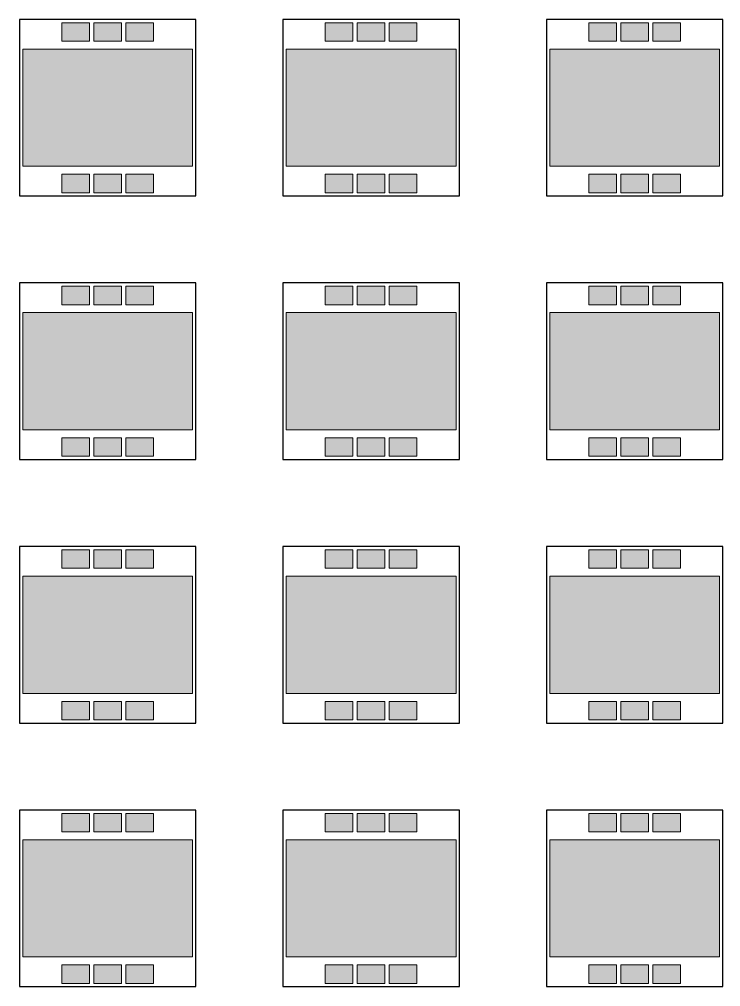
# Model space of a CAD drawing. Header units: inches. Extents: x -25 to 732, y -408 to 27.
# Drawn here: x 80.2 to 200, y -381.4 to -216.3 of the extents above; entities that cross this region are included whole.
import ezdxf

# ---------------------------------------------------------------- set-up
doc = ezdxf.new("R2010")
doc.units = ezdxf.units.IN
doc.header["$MEASUREMENT"] = 0
doc.layers.add('holder_squares', color=220, linetype='Continuous')
doc.layers.add('Layer 1', color=7, linetype='Continuous')

# ---------------------------------------------------------------- blocks, each defined once
blk = doc.blocks.new('block 222')
at = {"layer": 'Layer 1', "true_color": 0xffffff}
h = blk.add_hatch(color=7, dxfattribs=at)
h.dxf.hatch_style = 2
h.paths.add_polyline_path([(92.17, -219.99), (87.46, -219.99), (87.46, -216.84), (92.17, -216.84)])
h = blk.add_hatch(color=7, dxfattribs=at)
h.dxf.hatch_style = 2
h.paths.add_polyline_path([(97.64, -219.99), (92.92, -219.99), (92.92, -216.84), (97.64, -216.84)])
h = blk.add_hatch(color=7, dxfattribs=at)
h.dxf.hatch_style = 2
h.paths.add_polyline_path([(103.1, -219.99), (98.38, -219.99), (98.38, -216.84), (103.1, -216.84)])
at = {"layer": 'Layer 1', "lineweight": 0}
for points in [[(92.17, -219.99), (87.46, -219.99), (87.46, -216.84), (92.17, -216.84), (92.17, -219.99)], [(97.64, -219.99), (92.92, -219.99), (92.92, -216.84), (97.64, -216.84), (97.64, -219.99)], [(103.1, -219.99), (98.38, -219.99), (98.38, -216.84), (103.1, -216.84), (103.1, -219.99)]]:
    blk.add_lwpolyline(points, dxfattribs=at)
blk = doc.blocks.new('block 223')
at = {"layer": 'Layer 1', "true_color": 0xffffff}
h = blk.add_hatch(color=7, dxfattribs=at)
h.dxf.hatch_style = 2
h.paths.add_polyline_path([(92.17, -245.86), (87.46, -245.86), (87.46, -242.71), (92.17, -242.71)])
h = blk.add_hatch(color=7, dxfattribs=at)
h.dxf.hatch_style = 2
h.paths.add_polyline_path([(97.64, -245.86), (92.92, -245.86), (92.92, -242.71), (97.64, -242.71)])
h = blk.add_hatch(color=7, dxfattribs=at)
h.dxf.hatch_style = 2
h.paths.add_polyline_path([(103.1, -245.86), (98.38, -245.86), (98.38, -242.71), (103.1, -242.71)])
at = {"layer": 'Layer 1', "lineweight": 0}
for points in [[(92.17, -245.86), (87.46, -245.86), (87.46, -242.71), (92.17, -242.71), (92.17, -245.86)], [(97.64, -245.86), (92.92, -245.86), (92.92, -242.71), (97.64, -242.71), (97.64, -245.86)], [(103.1, -245.86), (98.38, -245.86), (98.38, -242.71), (103.1, -242.71), (103.1, -245.86)]]:
    blk.add_lwpolyline(points, dxfattribs=at)
blk = doc.blocks.new('block 221')
at = {"layer": 'Layer 1', "true_color": 0xffffff}
h = blk.add_hatch(color=7, dxfattribs=at)
h.dxf.hatch_style = 2
h.paths.add_polyline_path([(109.78, -241.34), (80.78, -241.34), (80.78, -221.34), (109.78, -221.34)])
at = {"layer": 'Layer 1', "lineweight": 0}
blk.add_lwpolyline([(109.78, -241.34), (80.78, -241.34), (80.78, -221.34), (109.78, -221.34), (109.78, -241.34)], dxfattribs=at)
at = {"layer": 'Layer 1'}
for name in ['block 222', 'block 223']:
    blk.add_blockref(name, (0, 0), dxfattribs=at)
blk = doc.blocks.new('block 220')
at = {"layer": 'Layer 1'}
blk.add_blockref('block 221', (0, 0), dxfattribs=at)
blk = doc.blocks.new('block 226')
at = {"layer": 'Layer 1', "true_color": 0xffffff}
h = blk.add_hatch(color=7, dxfattribs=at)
h.dxf.hatch_style = 2
h.paths.add_polyline_path([(137.17, -219.99), (132.46, -219.99), (132.46, -216.84), (137.17, -216.84)])
h = blk.add_hatch(color=7, dxfattribs=at)
h.dxf.hatch_style = 2
h.paths.add_polyline_path([(142.64, -219.99), (137.92, -219.99), (137.92, -216.84), (142.64, -216.84)])
h = blk.add_hatch(color=7, dxfattribs=at)
h.dxf.hatch_style = 2
h.paths.add_polyline_path([(148.1, -219.99), (143.38, -219.99), (143.38, -216.84), (148.1, -216.84)])
at = {"layer": 'Layer 1', "lineweight": 0}
for points in [[(137.17, -219.99), (132.46, -219.99), (132.46, -216.84), (137.17, -216.84), (137.17, -219.99)], [(142.64, -219.99), (137.92, -219.99), (137.92, -216.84), (142.64, -216.84), (142.64, -219.99)], [(148.1, -219.99), (143.38, -219.99), (143.38, -216.84), (148.1, -216.84), (148.1, -219.99)]]:
    blk.add_lwpolyline(points, dxfattribs=at)
blk = doc.blocks.new('block 227')
at = {"layer": 'Layer 1', "true_color": 0xffffff}
h = blk.add_hatch(color=7, dxfattribs=at)
h.dxf.hatch_style = 2
h.paths.add_polyline_path([(137.17, -245.86), (132.46, -245.86), (132.46, -242.71), (137.17, -242.71)])
h = blk.add_hatch(color=7, dxfattribs=at)
h.dxf.hatch_style = 2
h.paths.add_polyline_path([(142.64, -245.86), (137.92, -245.86), (137.92, -242.71), (142.64, -242.71)])
h = blk.add_hatch(color=7, dxfattribs=at)
h.dxf.hatch_style = 2
h.paths.add_polyline_path([(148.1, -245.86), (143.38, -245.86), (143.38, -242.71), (148.1, -242.71)])
at = {"layer": 'Layer 1', "lineweight": 0}
for points in [[(137.17, -245.86), (132.46, -245.86), (132.46, -242.71), (137.17, -242.71), (137.17, -245.86)], [(142.64, -245.86), (137.92, -245.86), (137.92, -242.71), (142.64, -242.71), (142.64, -245.86)], [(148.1, -245.86), (143.38, -245.86), (143.38, -242.71), (148.1, -242.71), (148.1, -245.86)]]:
    blk.add_lwpolyline(points, dxfattribs=at)
blk = doc.blocks.new('block 225')
at = {"layer": 'Layer 1', "true_color": 0xffffff}
h = blk.add_hatch(color=7, dxfattribs=at)
h.dxf.hatch_style = 2
h.paths.add_polyline_path([(154.78, -241.34), (125.78, -241.34), (125.78, -221.34), (154.78, -221.34)])
at = {"layer": 'Layer 1', "lineweight": 0}
blk.add_lwpolyline([(154.78, -241.34), (125.78, -241.34), (125.78, -221.34), (154.78, -221.34), (154.78, -241.34)], dxfattribs=at)
at = {"layer": 'Layer 1'}
for name in ['block 226', 'block 227']:
    blk.add_blockref(name, (0, 0), dxfattribs=at)
blk = doc.blocks.new('block 224')
at = {"layer": 'Layer 1'}
blk.add_blockref('block 225', (0, 0), dxfattribs=at)
blk = doc.blocks.new('block 230')
at = {"layer": 'Layer 1', "true_color": 0xffffff}
h = blk.add_hatch(color=7, dxfattribs=at)
h.dxf.hatch_style = 2
h.paths.add_polyline_path([(182.17, -219.99), (177.46, -219.99), (177.46, -216.84), (182.17, -216.84)])
h = blk.add_hatch(color=7, dxfattribs=at)
h.dxf.hatch_style = 2
h.paths.add_polyline_path([(187.64, -219.99), (182.92, -219.99), (182.92, -216.84), (187.64, -216.84)])
h = blk.add_hatch(color=7, dxfattribs=at)
h.dxf.hatch_style = 2
h.paths.add_polyline_path([(193.1, -219.99), (188.38, -219.99), (188.38, -216.84), (193.1, -216.84)])
at = {"layer": 'Layer 1', "lineweight": 0}
for points in [[(182.17, -219.99), (177.46, -219.99), (177.46, -216.84), (182.17, -216.84), (182.17, -219.99)], [(187.64, -219.99), (182.92, -219.99), (182.92, -216.84), (187.64, -216.84), (187.64, -219.99)], [(193.1, -219.99), (188.38, -219.99), (188.38, -216.84), (193.1, -216.84), (193.1, -219.99)]]:
    blk.add_lwpolyline(points, dxfattribs=at)
blk = doc.blocks.new('block 231')
at = {"layer": 'Layer 1', "true_color": 0xffffff}
h = blk.add_hatch(color=7, dxfattribs=at)
h.dxf.hatch_style = 2
h.paths.add_polyline_path([(182.17, -245.86), (177.46, -245.86), (177.46, -242.71), (182.17, -242.71)])
h = blk.add_hatch(color=7, dxfattribs=at)
h.dxf.hatch_style = 2
h.paths.add_polyline_path([(187.64, -245.86), (182.92, -245.86), (182.92, -242.71), (187.64, -242.71)])
h = blk.add_hatch(color=7, dxfattribs=at)
h.dxf.hatch_style = 2
h.paths.add_polyline_path([(193.1, -245.86), (188.38, -245.86), (188.38, -242.71), (193.1, -242.71)])
at = {"layer": 'Layer 1', "lineweight": 0}
for points in [[(182.17, -245.86), (177.46, -245.86), (177.46, -242.71), (182.17, -242.71), (182.17, -245.86)], [(187.64, -245.86), (182.92, -245.86), (182.92, -242.71), (187.64, -242.71), (187.64, -245.86)], [(193.1, -245.86), (188.38, -245.86), (188.38, -242.71), (193.1, -242.71), (193.1, -245.86)]]:
    blk.add_lwpolyline(points, dxfattribs=at)
blk = doc.blocks.new('block 229')
at = {"layer": 'Layer 1', "true_color": 0xffffff}
h = blk.add_hatch(color=7, dxfattribs=at)
h.dxf.hatch_style = 2
h.paths.add_polyline_path([(199.78, -241.34), (170.78, -241.34), (170.78, -221.34), (199.78, -221.34)])
at = {"layer": 'Layer 1', "lineweight": 0}
blk.add_lwpolyline([(199.78, -241.34), (170.78, -241.34), (170.78, -221.34), (199.78, -221.34), (199.78, -241.34)], dxfattribs=at)
at = {"layer": 'Layer 1'}
for name in ['block 230', 'block 231']:
    blk.add_blockref(name, (0, 0), dxfattribs=at)
blk = doc.blocks.new('block 228')
at = {"layer": 'Layer 1'}
blk.add_blockref('block 229', (0, 0), dxfattribs=at)
blk = doc.blocks.new('block 211')
at = {"layer": 'Layer 1'}
for name in ['block 220', 'block 224', 'block 228']:
    blk.add_blockref(name, (0, 0), dxfattribs=at)
blk = doc.blocks.new('block 263')
at = {"layer": 'Layer 1', "true_color": 0xffffff}
h = blk.add_hatch(color=7, dxfattribs=at)
h.dxf.hatch_style = 2
h.paths.add_polyline_path([(92.17, -264.99), (87.46, -264.99), (87.46, -261.84), (92.17, -261.84)])
h = blk.add_hatch(color=7, dxfattribs=at)
h.dxf.hatch_style = 2
h.paths.add_polyline_path([(97.64, -264.99), (92.92, -264.99), (92.92, -261.84), (97.64, -261.84)])
h = blk.add_hatch(color=7, dxfattribs=at)
h.dxf.hatch_style = 2
h.paths.add_polyline_path([(103.1, -264.99), (98.38, -264.99), (98.38, -261.84), (103.1, -261.84)])
at = {"layer": 'Layer 1', "lineweight": 0}
for points in [[(92.17, -264.99), (87.46, -264.99), (87.46, -261.84), (92.17, -261.84), (92.17, -264.99)], [(97.64, -264.99), (92.92, -264.99), (92.92, -261.84), (97.64, -261.84), (97.64, -264.99)], [(103.1, -264.99), (98.38, -264.99), (98.38, -261.84), (103.1, -261.84), (103.1, -264.99)]]:
    blk.add_lwpolyline(points, dxfattribs=at)
blk = doc.blocks.new('block 264')
at = {"layer": 'Layer 1', "true_color": 0xffffff}
h = blk.add_hatch(color=7, dxfattribs=at)
h.dxf.hatch_style = 2
h.paths.add_polyline_path([(92.17, -290.86), (87.46, -290.86), (87.46, -287.71), (92.17, -287.71)])
h = blk.add_hatch(color=7, dxfattribs=at)
h.dxf.hatch_style = 2
h.paths.add_polyline_path([(97.64, -290.86), (92.92, -290.86), (92.92, -287.71), (97.64, -287.71)])
h = blk.add_hatch(color=7, dxfattribs=at)
h.dxf.hatch_style = 2
h.paths.add_polyline_path([(103.1, -290.86), (98.38, -290.86), (98.38, -287.71), (103.1, -287.71)])
at = {"layer": 'Layer 1', "lineweight": 0}
for points in [[(92.17, -290.86), (87.46, -290.86), (87.46, -287.71), (92.17, -287.71), (92.17, -290.86)], [(97.64, -290.86), (92.92, -290.86), (92.92, -287.71), (97.64, -287.71), (97.64, -290.86)], [(103.1, -290.86), (98.38, -290.86), (98.38, -287.71), (103.1, -287.71), (103.1, -290.86)]]:
    blk.add_lwpolyline(points, dxfattribs=at)
blk = doc.blocks.new('block 262')
at = {"layer": 'Layer 1', "true_color": 0xffffff}
h = blk.add_hatch(color=7, dxfattribs=at)
h.dxf.hatch_style = 2
h.paths.add_polyline_path([(109.78, -286.34), (80.78, -286.34), (80.78, -266.34), (109.78, -266.34)])
at = {"layer": 'Layer 1', "lineweight": 0}
blk.add_lwpolyline([(109.78, -286.34), (80.78, -286.34), (80.78, -266.34), (109.78, -266.34), (109.78, -286.34)], dxfattribs=at)
at = {"layer": 'Layer 1'}
for name in ['block 263', 'block 264']:
    blk.add_blockref(name, (0, 0), dxfattribs=at)
blk = doc.blocks.new('block 261')
at = {"layer": 'Layer 1'}
blk.add_blockref('block 262', (0, 0), dxfattribs=at)
blk = doc.blocks.new('block 267')
at = {"layer": 'Layer 1', "true_color": 0xffffff}
h = blk.add_hatch(color=7, dxfattribs=at)
h.dxf.hatch_style = 2
h.paths.add_polyline_path([(137.17, -264.99), (132.46, -264.99), (132.46, -261.84), (137.17, -261.84)])
h = blk.add_hatch(color=7, dxfattribs=at)
h.dxf.hatch_style = 2
h.paths.add_polyline_path([(142.64, -264.99), (137.92, -264.99), (137.92, -261.84), (142.64, -261.84)])
h = blk.add_hatch(color=7, dxfattribs=at)
h.dxf.hatch_style = 2
h.paths.add_polyline_path([(148.1, -264.99), (143.38, -264.99), (143.38, -261.84), (148.1, -261.84)])
at = {"layer": 'Layer 1', "lineweight": 0}
for points in [[(137.17, -264.99), (132.46, -264.99), (132.46, -261.84), (137.17, -261.84), (137.17, -264.99)], [(142.64, -264.99), (137.92, -264.99), (137.92, -261.84), (142.64, -261.84), (142.64, -264.99)], [(148.1, -264.99), (143.38, -264.99), (143.38, -261.84), (148.1, -261.84), (148.1, -264.99)]]:
    blk.add_lwpolyline(points, dxfattribs=at)
blk = doc.blocks.new('block 268')
at = {"layer": 'Layer 1', "true_color": 0xffffff}
h = blk.add_hatch(color=7, dxfattribs=at)
h.dxf.hatch_style = 2
h.paths.add_polyline_path([(137.17, -290.86), (132.46, -290.86), (132.46, -287.71), (137.17, -287.71)])
h = blk.add_hatch(color=7, dxfattribs=at)
h.dxf.hatch_style = 2
h.paths.add_polyline_path([(142.64, -290.86), (137.92, -290.86), (137.92, -287.71), (142.64, -287.71)])
h = blk.add_hatch(color=7, dxfattribs=at)
h.dxf.hatch_style = 2
h.paths.add_polyline_path([(148.1, -290.86), (143.38, -290.86), (143.38, -287.71), (148.1, -287.71)])
at = {"layer": 'Layer 1', "lineweight": 0}
for points in [[(137.17, -290.86), (132.46, -290.86), (132.46, -287.71), (137.17, -287.71), (137.17, -290.86)], [(142.64, -290.86), (137.92, -290.86), (137.92, -287.71), (142.64, -287.71), (142.64, -290.86)], [(148.1, -290.86), (143.38, -290.86), (143.38, -287.71), (148.1, -287.71), (148.1, -290.86)]]:
    blk.add_lwpolyline(points, dxfattribs=at)
blk = doc.blocks.new('block 266')
at = {"layer": 'Layer 1', "true_color": 0xffffff}
h = blk.add_hatch(color=7, dxfattribs=at)
h.dxf.hatch_style = 2
h.paths.add_polyline_path([(154.78, -286.34), (125.78, -286.34), (125.78, -266.34), (154.78, -266.34)])
at = {"layer": 'Layer 1', "lineweight": 0}
blk.add_lwpolyline([(154.78, -286.34), (125.78, -286.34), (125.78, -266.34), (154.78, -266.34), (154.78, -286.34)], dxfattribs=at)
at = {"layer": 'Layer 1'}
for name in ['block 267', 'block 268']:
    blk.add_blockref(name, (0, 0), dxfattribs=at)
blk = doc.blocks.new('block 265')
at = {"layer": 'Layer 1'}
blk.add_blockref('block 266', (0, 0), dxfattribs=at)
blk = doc.blocks.new('block 271')
at = {"layer": 'Layer 1', "true_color": 0xffffff}
h = blk.add_hatch(color=7, dxfattribs=at)
h.dxf.hatch_style = 2
h.paths.add_polyline_path([(182.17, -264.99), (177.46, -264.99), (177.46, -261.84), (182.17, -261.84)])
h = blk.add_hatch(color=7, dxfattribs=at)
h.dxf.hatch_style = 2
h.paths.add_polyline_path([(187.64, -264.99), (182.92, -264.99), (182.92, -261.84), (187.64, -261.84)])
h = blk.add_hatch(color=7, dxfattribs=at)
h.dxf.hatch_style = 2
h.paths.add_polyline_path([(193.1, -264.99), (188.38, -264.99), (188.38, -261.84), (193.1, -261.84)])
at = {"layer": 'Layer 1', "lineweight": 0}
for points in [[(182.17, -264.99), (177.46, -264.99), (177.46, -261.84), (182.17, -261.84), (182.17, -264.99)], [(187.64, -264.99), (182.92, -264.99), (182.92, -261.84), (187.64, -261.84), (187.64, -264.99)], [(193.1, -264.99), (188.38, -264.99), (188.38, -261.84), (193.1, -261.84), (193.1, -264.99)]]:
    blk.add_lwpolyline(points, dxfattribs=at)
blk = doc.blocks.new('block 272')
at = {"layer": 'Layer 1', "true_color": 0xffffff}
h = blk.add_hatch(color=7, dxfattribs=at)
h.dxf.hatch_style = 2
h.paths.add_polyline_path([(182.17, -290.86), (177.46, -290.86), (177.46, -287.71), (182.17, -287.71)])
h = blk.add_hatch(color=7, dxfattribs=at)
h.dxf.hatch_style = 2
h.paths.add_polyline_path([(187.64, -290.86), (182.92, -290.86), (182.92, -287.71), (187.64, -287.71)])
h = blk.add_hatch(color=7, dxfattribs=at)
h.dxf.hatch_style = 2
h.paths.add_polyline_path([(193.1, -290.86), (188.38, -290.86), (188.38, -287.71), (193.1, -287.71)])
at = {"layer": 'Layer 1', "lineweight": 0}
for points in [[(182.17, -290.86), (177.46, -290.86), (177.46, -287.71), (182.17, -287.71), (182.17, -290.86)], [(187.64, -290.86), (182.92, -290.86), (182.92, -287.71), (187.64, -287.71), (187.64, -290.86)], [(193.1, -290.86), (188.38, -290.86), (188.38, -287.71), (193.1, -287.71), (193.1, -290.86)]]:
    blk.add_lwpolyline(points, dxfattribs=at)
blk = doc.blocks.new('block 270')
at = {"layer": 'Layer 1', "true_color": 0xffffff}
h = blk.add_hatch(color=7, dxfattribs=at)
h.dxf.hatch_style = 2
h.paths.add_polyline_path([(199.78, -286.34), (170.78, -286.34), (170.78, -266.34), (199.78, -266.34)])
at = {"layer": 'Layer 1', "lineweight": 0}
blk.add_lwpolyline([(199.78, -286.34), (170.78, -286.34), (170.78, -266.34), (199.78, -266.34), (199.78, -286.34)], dxfattribs=at)
at = {"layer": 'Layer 1'}
for name in ['block 271', 'block 272']:
    blk.add_blockref(name, (0, 0), dxfattribs=at)
blk = doc.blocks.new('block 269')
at = {"layer": 'Layer 1'}
blk.add_blockref('block 270', (0, 0), dxfattribs=at)
blk = doc.blocks.new('block 252')
at = {"layer": 'Layer 1'}
for name in ['block 261', 'block 265', 'block 269']:
    blk.add_blockref(name, (0, 0), dxfattribs=at)
blk = doc.blocks.new('block 304')
at = {"layer": 'Layer 1', "true_color": 0xffffff}
h = blk.add_hatch(color=7, dxfattribs=at)
h.dxf.hatch_style = 2
h.paths.add_polyline_path([(92.17, -309.99), (87.46, -309.99), (87.46, -306.84), (92.17, -306.84)])
h = blk.add_hatch(color=7, dxfattribs=at)
h.dxf.hatch_style = 2
h.paths.add_polyline_path([(97.64, -309.99), (92.92, -309.99), (92.92, -306.84), (97.64, -306.84)])
h = blk.add_hatch(color=7, dxfattribs=at)
h.dxf.hatch_style = 2
h.paths.add_polyline_path([(103.1, -309.99), (98.38, -309.99), (98.38, -306.84), (103.1, -306.84)])
at = {"layer": 'Layer 1', "lineweight": 0}
for points in [[(92.17, -309.99), (87.46, -309.99), (87.46, -306.84), (92.17, -306.84), (92.17, -309.99)], [(97.64, -309.99), (92.92, -309.99), (92.92, -306.84), (97.64, -306.84), (97.64, -309.99)], [(103.1, -309.99), (98.38, -309.99), (98.38, -306.84), (103.1, -306.84), (103.1, -309.99)]]:
    blk.add_lwpolyline(points, dxfattribs=at)
blk = doc.blocks.new('block 305')
at = {"layer": 'Layer 1', "true_color": 0xffffff}
h = blk.add_hatch(color=7, dxfattribs=at)
h.dxf.hatch_style = 2
h.paths.add_polyline_path([(92.17, -335.86), (87.46, -335.86), (87.46, -332.71), (92.17, -332.71)])
h = blk.add_hatch(color=7, dxfattribs=at)
h.dxf.hatch_style = 2
h.paths.add_polyline_path([(97.64, -335.86), (92.92, -335.86), (92.92, -332.71), (97.64, -332.71)])
h = blk.add_hatch(color=7, dxfattribs=at)
h.dxf.hatch_style = 2
h.paths.add_polyline_path([(103.1, -335.86), (98.38, -335.86), (98.38, -332.71), (103.1, -332.71)])
at = {"layer": 'Layer 1', "lineweight": 0}
for points in [[(92.17, -335.86), (87.46, -335.86), (87.46, -332.71), (92.17, -332.71), (92.17, -335.86)], [(97.64, -335.86), (92.92, -335.86), (92.92, -332.71), (97.64, -332.71), (97.64, -335.86)], [(103.1, -335.86), (98.38, -335.86), (98.38, -332.71), (103.1, -332.71), (103.1, -335.86)]]:
    blk.add_lwpolyline(points, dxfattribs=at)
blk = doc.blocks.new('block 303')
at = {"layer": 'Layer 1', "true_color": 0xffffff}
h = blk.add_hatch(color=7, dxfattribs=at)
h.dxf.hatch_style = 2
h.paths.add_polyline_path([(109.78, -331.34), (80.78, -331.34), (80.78, -311.34), (109.78, -311.34)])
at = {"layer": 'Layer 1', "lineweight": 0}
blk.add_lwpolyline([(109.78, -331.34), (80.78, -331.34), (80.78, -311.34), (109.78, -311.34), (109.78, -331.34)], dxfattribs=at)
at = {"layer": 'Layer 1'}
for name in ['block 304', 'block 305']:
    blk.add_blockref(name, (0, 0), dxfattribs=at)
blk = doc.blocks.new('block 302')
at = {"layer": 'Layer 1'}
blk.add_blockref('block 303', (0, 0), dxfattribs=at)
blk = doc.blocks.new('block 308')
at = {"layer": 'Layer 1', "true_color": 0xffffff}
h = blk.add_hatch(color=7, dxfattribs=at)
h.dxf.hatch_style = 2
h.paths.add_polyline_path([(137.17, -309.99), (132.46, -309.99), (132.46, -306.84), (137.17, -306.84)])
h = blk.add_hatch(color=7, dxfattribs=at)
h.dxf.hatch_style = 2
h.paths.add_polyline_path([(142.64, -309.99), (137.92, -309.99), (137.92, -306.84), (142.64, -306.84)])
h = blk.add_hatch(color=7, dxfattribs=at)
h.dxf.hatch_style = 2
h.paths.add_polyline_path([(148.1, -309.99), (143.38, -309.99), (143.38, -306.84), (148.1, -306.84)])
at = {"layer": 'Layer 1', "lineweight": 0}
for points in [[(137.17, -309.99), (132.46, -309.99), (132.46, -306.84), (137.17, -306.84), (137.17, -309.99)], [(142.64, -309.99), (137.92, -309.99), (137.92, -306.84), (142.64, -306.84), (142.64, -309.99)], [(148.1, -309.99), (143.38, -309.99), (143.38, -306.84), (148.1, -306.84), (148.1, -309.99)]]:
    blk.add_lwpolyline(points, dxfattribs=at)
blk = doc.blocks.new('block 309')
at = {"layer": 'Layer 1', "true_color": 0xffffff}
h = blk.add_hatch(color=7, dxfattribs=at)
h.dxf.hatch_style = 2
h.paths.add_polyline_path([(137.17, -335.86), (132.46, -335.86), (132.46, -332.71), (137.17, -332.71)])
h = blk.add_hatch(color=7, dxfattribs=at)
h.dxf.hatch_style = 2
h.paths.add_polyline_path([(142.64, -335.86), (137.92, -335.86), (137.92, -332.71), (142.64, -332.71)])
h = blk.add_hatch(color=7, dxfattribs=at)
h.dxf.hatch_style = 2
h.paths.add_polyline_path([(148.1, -335.86), (143.38, -335.86), (143.38, -332.71), (148.1, -332.71)])
at = {"layer": 'Layer 1', "lineweight": 0}
for points in [[(137.17, -335.86), (132.46, -335.86), (132.46, -332.71), (137.17, -332.71), (137.17, -335.86)], [(142.64, -335.86), (137.92, -335.86), (137.92, -332.71), (142.64, -332.71), (142.64, -335.86)], [(148.1, -335.86), (143.38, -335.86), (143.38, -332.71), (148.1, -332.71), (148.1, -335.86)]]:
    blk.add_lwpolyline(points, dxfattribs=at)
blk = doc.blocks.new('block 307')
at = {"layer": 'Layer 1', "true_color": 0xffffff}
h = blk.add_hatch(color=7, dxfattribs=at)
h.dxf.hatch_style = 2
h.paths.add_polyline_path([(154.78, -331.34), (125.78, -331.34), (125.78, -311.34), (154.78, -311.34)])
at = {"layer": 'Layer 1', "lineweight": 0}
blk.add_lwpolyline([(154.78, -331.34), (125.78, -331.34), (125.78, -311.34), (154.78, -311.34), (154.78, -331.34)], dxfattribs=at)
at = {"layer": 'Layer 1'}
for name in ['block 308', 'block 309']:
    blk.add_blockref(name, (0, 0), dxfattribs=at)
blk = doc.blocks.new('block 306')
at = {"layer": 'Layer 1'}
blk.add_blockref('block 307', (0, 0), dxfattribs=at)
blk = doc.blocks.new('block 312')
at = {"layer": 'Layer 1', "true_color": 0xffffff}
h = blk.add_hatch(color=7, dxfattribs=at)
h.dxf.hatch_style = 2
h.paths.add_polyline_path([(182.17, -309.99), (177.46, -309.99), (177.46, -306.84), (182.17, -306.84)])
h = blk.add_hatch(color=7, dxfattribs=at)
h.dxf.hatch_style = 2
h.paths.add_polyline_path([(187.64, -309.99), (182.92, -309.99), (182.92, -306.84), (187.64, -306.84)])
h = blk.add_hatch(color=7, dxfattribs=at)
h.dxf.hatch_style = 2
h.paths.add_polyline_path([(193.1, -309.99), (188.38, -309.99), (188.38, -306.84), (193.1, -306.84)])
at = {"layer": 'Layer 1', "lineweight": 0}
for points in [[(182.17, -309.99), (177.46, -309.99), (177.46, -306.84), (182.17, -306.84), (182.17, -309.99)], [(187.64, -309.99), (182.92, -309.99), (182.92, -306.84), (187.64, -306.84), (187.64, -309.99)], [(193.1, -309.99), (188.38, -309.99), (188.38, -306.84), (193.1, -306.84), (193.1, -309.99)]]:
    blk.add_lwpolyline(points, dxfattribs=at)
blk = doc.blocks.new('block 313')
at = {"layer": 'Layer 1', "true_color": 0xffffff}
h = blk.add_hatch(color=7, dxfattribs=at)
h.dxf.hatch_style = 2
h.paths.add_polyline_path([(182.17, -335.86), (177.46, -335.86), (177.46, -332.71), (182.17, -332.71)])
h = blk.add_hatch(color=7, dxfattribs=at)
h.dxf.hatch_style = 2
h.paths.add_polyline_path([(187.64, -335.86), (182.92, -335.86), (182.92, -332.71), (187.64, -332.71)])
h = blk.add_hatch(color=7, dxfattribs=at)
h.dxf.hatch_style = 2
h.paths.add_polyline_path([(193.1, -335.86), (188.38, -335.86), (188.38, -332.71), (193.1, -332.71)])
at = {"layer": 'Layer 1', "lineweight": 0}
for points in [[(182.17, -335.86), (177.46, -335.86), (177.46, -332.71), (182.17, -332.71), (182.17, -335.86)], [(187.64, -335.86), (182.92, -335.86), (182.92, -332.71), (187.64, -332.71), (187.64, -335.86)], [(193.1, -335.86), (188.38, -335.86), (188.38, -332.71), (193.1, -332.71), (193.1, -335.86)]]:
    blk.add_lwpolyline(points, dxfattribs=at)
blk = doc.blocks.new('block 311')
at = {"layer": 'Layer 1', "true_color": 0xffffff}
h = blk.add_hatch(color=7, dxfattribs=at)
h.dxf.hatch_style = 2
h.paths.add_polyline_path([(199.78, -331.34), (170.78, -331.34), (170.78, -311.34), (199.78, -311.34)])
at = {"layer": 'Layer 1', "lineweight": 0}
blk.add_lwpolyline([(199.78, -331.34), (170.78, -331.34), (170.78, -311.34), (199.78, -311.34), (199.78, -331.34)], dxfattribs=at)
at = {"layer": 'Layer 1'}
for name in ['block 312', 'block 313']:
    blk.add_blockref(name, (0, 0), dxfattribs=at)
blk = doc.blocks.new('block 310')
at = {"layer": 'Layer 1'}
blk.add_blockref('block 311', (0, 0), dxfattribs=at)
blk = doc.blocks.new('block 293')
at = {"layer": 'Layer 1'}
for name in ['block 302', 'block 306', 'block 310']:
    blk.add_blockref(name, (0, 0), dxfattribs=at)
blk = doc.blocks.new('block 345')
at = {"layer": 'Layer 1', "true_color": 0xffffff}
h = blk.add_hatch(color=7, dxfattribs=at)
h.dxf.hatch_style = 2
h.paths.add_polyline_path([(92.17, -354.99), (87.46, -354.99), (87.46, -351.84), (92.17, -351.84)])
h = blk.add_hatch(color=7, dxfattribs=at)
h.dxf.hatch_style = 2
h.paths.add_polyline_path([(97.64, -354.99), (92.92, -354.99), (92.92, -351.84), (97.64, -351.84)])
h = blk.add_hatch(color=7, dxfattribs=at)
h.dxf.hatch_style = 2
h.paths.add_polyline_path([(103.1, -354.99), (98.38, -354.99), (98.38, -351.84), (103.1, -351.84)])
at = {"layer": 'Layer 1', "lineweight": 0}
for points in [[(92.17, -354.99), (87.46, -354.99), (87.46, -351.84), (92.17, -351.84), (92.17, -354.99)], [(97.64, -354.99), (92.92, -354.99), (92.92, -351.84), (97.64, -351.84), (97.64, -354.99)], [(103.1, -354.99), (98.38, -354.99), (98.38, -351.84), (103.1, -351.84), (103.1, -354.99)]]:
    blk.add_lwpolyline(points, dxfattribs=at)
blk = doc.blocks.new('block 346')
at = {"layer": 'Layer 1', "true_color": 0xffffff}
h = blk.add_hatch(color=7, dxfattribs=at)
h.dxf.hatch_style = 2
h.paths.add_polyline_path([(92.17, -380.86), (87.46, -380.86), (87.46, -377.71), (92.17, -377.71)])
h = blk.add_hatch(color=7, dxfattribs=at)
h.dxf.hatch_style = 2
h.paths.add_polyline_path([(97.64, -380.86), (92.92, -380.86), (92.92, -377.71), (97.64, -377.71)])
h = blk.add_hatch(color=7, dxfattribs=at)
h.dxf.hatch_style = 2
h.paths.add_polyline_path([(103.1, -380.86), (98.38, -380.86), (98.38, -377.71), (103.1, -377.71)])
at = {"layer": 'Layer 1', "lineweight": 0}
for points in [[(92.17, -380.86), (87.46, -380.86), (87.46, -377.71), (92.17, -377.71), (92.17, -380.86)], [(97.64, -380.86), (92.92, -380.86), (92.92, -377.71), (97.64, -377.71), (97.64, -380.86)], [(103.1, -380.86), (98.38, -380.86), (98.38, -377.71), (103.1, -377.71), (103.1, -380.86)]]:
    blk.add_lwpolyline(points, dxfattribs=at)
blk = doc.blocks.new('block 344')
at = {"layer": 'Layer 1', "true_color": 0xffffff}
h = blk.add_hatch(color=7, dxfattribs=at)
h.dxf.hatch_style = 2
h.paths.add_polyline_path([(109.78, -376.34), (80.78, -376.34), (80.78, -356.34), (109.78, -356.34)])
at = {"layer": 'Layer 1', "lineweight": 0}
blk.add_lwpolyline([(109.78, -376.34), (80.78, -376.34), (80.78, -356.34), (109.78, -356.34), (109.78, -376.34)], dxfattribs=at)
at = {"layer": 'Layer 1'}
for name in ['block 345', 'block 346']:
    blk.add_blockref(name, (0, 0), dxfattribs=at)
blk = doc.blocks.new('block 343')
at = {"layer": 'Layer 1'}
blk.add_blockref('block 344', (0, 0), dxfattribs=at)
blk = doc.blocks.new('block 349')
at = {"layer": 'Layer 1', "true_color": 0xffffff}
h = blk.add_hatch(color=7, dxfattribs=at)
h.dxf.hatch_style = 2
h.paths.add_polyline_path([(137.17, -354.99), (132.46, -354.99), (132.46, -351.84), (137.17, -351.84)])
h = blk.add_hatch(color=7, dxfattribs=at)
h.dxf.hatch_style = 2
h.paths.add_polyline_path([(142.64, -354.99), (137.92, -354.99), (137.92, -351.84), (142.64, -351.84)])
h = blk.add_hatch(color=7, dxfattribs=at)
h.dxf.hatch_style = 2
h.paths.add_polyline_path([(148.1, -354.99), (143.38, -354.99), (143.38, -351.84), (148.1, -351.84)])
at = {"layer": 'Layer 1', "lineweight": 0}
for points in [[(137.17, -354.99), (132.46, -354.99), (132.46, -351.84), (137.17, -351.84), (137.17, -354.99)], [(142.64, -354.99), (137.92, -354.99), (137.92, -351.84), (142.64, -351.84), (142.64, -354.99)], [(148.1, -354.99), (143.38, -354.99), (143.38, -351.84), (148.1, -351.84), (148.1, -354.99)]]:
    blk.add_lwpolyline(points, dxfattribs=at)
blk = doc.blocks.new('block 350')
at = {"layer": 'Layer 1', "true_color": 0xffffff}
h = blk.add_hatch(color=7, dxfattribs=at)
h.dxf.hatch_style = 2
h.paths.add_polyline_path([(137.17, -380.86), (132.46, -380.86), (132.46, -377.71), (137.17, -377.71)])
h = blk.add_hatch(color=7, dxfattribs=at)
h.dxf.hatch_style = 2
h.paths.add_polyline_path([(142.64, -380.86), (137.92, -380.86), (137.92, -377.71), (142.64, -377.71)])
h = blk.add_hatch(color=7, dxfattribs=at)
h.dxf.hatch_style = 2
h.paths.add_polyline_path([(148.1, -380.86), (143.38, -380.86), (143.38, -377.71), (148.1, -377.71)])
at = {"layer": 'Layer 1', "lineweight": 0}
for points in [[(137.17, -380.86), (132.46, -380.86), (132.46, -377.71), (137.17, -377.71), (137.17, -380.86)], [(142.64, -380.86), (137.92, -380.86), (137.92, -377.71), (142.64, -377.71), (142.64, -380.86)], [(148.1, -380.86), (143.38, -380.86), (143.38, -377.71), (148.1, -377.71), (148.1, -380.86)]]:
    blk.add_lwpolyline(points, dxfattribs=at)
blk = doc.blocks.new('block 348')
at = {"layer": 'Layer 1', "true_color": 0xffffff}
h = blk.add_hatch(color=7, dxfattribs=at)
h.dxf.hatch_style = 2
h.paths.add_polyline_path([(154.78, -376.34), (125.78, -376.34), (125.78, -356.34), (154.78, -356.34)])
at = {"layer": 'Layer 1', "lineweight": 0}
blk.add_lwpolyline([(154.78, -376.34), (125.78, -376.34), (125.78, -356.34), (154.78, -356.34), (154.78, -376.34)], dxfattribs=at)
at = {"layer": 'Layer 1'}
for name in ['block 349', 'block 350']:
    blk.add_blockref(name, (0, 0), dxfattribs=at)
blk = doc.blocks.new('block 347')
at = {"layer": 'Layer 1'}
blk.add_blockref('block 348', (0, 0), dxfattribs=at)
blk = doc.blocks.new('block 353')
at = {"layer": 'Layer 1', "true_color": 0xffffff}
h = blk.add_hatch(color=7, dxfattribs=at)
h.dxf.hatch_style = 2
h.paths.add_polyline_path([(182.17, -354.99), (177.46, -354.99), (177.46, -351.84), (182.17, -351.84)])
h = blk.add_hatch(color=7, dxfattribs=at)
h.dxf.hatch_style = 2
h.paths.add_polyline_path([(187.64, -354.99), (182.92, -354.99), (182.92, -351.84), (187.64, -351.84)])
h = blk.add_hatch(color=7, dxfattribs=at)
h.dxf.hatch_style = 2
h.paths.add_polyline_path([(193.1, -354.99), (188.38, -354.99), (188.38, -351.84), (193.1, -351.84)])
at = {"layer": 'Layer 1', "lineweight": 0}
for points in [[(182.17, -354.99), (177.46, -354.99), (177.46, -351.84), (182.17, -351.84), (182.17, -354.99)], [(187.64, -354.99), (182.92, -354.99), (182.92, -351.84), (187.64, -351.84), (187.64, -354.99)], [(193.1, -354.99), (188.38, -354.99), (188.38, -351.84), (193.1, -351.84), (193.1, -354.99)]]:
    blk.add_lwpolyline(points, dxfattribs=at)
blk = doc.blocks.new('block 354')
at = {"layer": 'Layer 1', "true_color": 0xffffff}
h = blk.add_hatch(color=7, dxfattribs=at)
h.dxf.hatch_style = 2
h.paths.add_polyline_path([(182.17, -380.86), (177.46, -380.86), (177.46, -377.71), (182.17, -377.71)])
h = blk.add_hatch(color=7, dxfattribs=at)
h.dxf.hatch_style = 2
h.paths.add_polyline_path([(187.64, -380.86), (182.92, -380.86), (182.92, -377.71), (187.64, -377.71)])
h = blk.add_hatch(color=7, dxfattribs=at)
h.dxf.hatch_style = 2
h.paths.add_polyline_path([(193.1, -380.86), (188.38, -380.86), (188.38, -377.71), (193.1, -377.71)])
at = {"layer": 'Layer 1', "lineweight": 0}
for points in [[(182.17, -380.86), (177.46, -380.86), (177.46, -377.71), (182.17, -377.71), (182.17, -380.86)], [(187.64, -380.86), (182.92, -380.86), (182.92, -377.71), (187.64, -377.71), (187.64, -380.86)], [(193.1, -380.86), (188.38, -380.86), (188.38, -377.71), (193.1, -377.71), (193.1, -380.86)]]:
    blk.add_lwpolyline(points, dxfattribs=at)
blk = doc.blocks.new('block 352')
at = {"layer": 'Layer 1', "true_color": 0xffffff}
h = blk.add_hatch(color=7, dxfattribs=at)
h.dxf.hatch_style = 2
h.paths.add_polyline_path([(199.78, -376.34), (170.78, -376.34), (170.78, -356.34), (199.78, -356.34)])
at = {"layer": 'Layer 1', "lineweight": 0}
blk.add_lwpolyline([(199.78, -376.34), (170.78, -376.34), (170.78, -356.34), (199.78, -356.34), (199.78, -376.34)], dxfattribs=at)
at = {"layer": 'Layer 1'}
for name in ['block 353', 'block 354']:
    blk.add_blockref(name, (0, 0), dxfattribs=at)
blk = doc.blocks.new('block 351')
at = {"layer": 'Layer 1'}
blk.add_blockref('block 352', (0, 0), dxfattribs=at)
blk = doc.blocks.new('block 334')
at = {"layer": 'Layer 1'}
for name in ['block 343', 'block 347', 'block 351']:
    blk.add_blockref(name, (0, 0), dxfattribs=at)
blk = doc.blocks.new('block 5')
at = {"layer": 'Layer 1'}
for name in ['block 211', 'block 252', 'block 293', 'block 334']:
    blk.add_blockref(name, (0, 0), dxfattribs=at)
blk = doc.blocks.new('*U379')
at = {"layer": 'holder_squares'}
blk.add_lwpolyline([(-15.07, -15.07), (15.07, -15.07), (15.07, 15.07), (-15.07, 15.07), (-15.07, -15.07)], dxfattribs=at)
blk = doc.blocks.new('*U380')
at = {"layer": 'holder_squares', "color": 0, "linetype": 'ByBlock', "lineweight": -2, "transparency": 16777216}
for p in [(90, 135), (135, 135), (180, 135), (90, 90), (135, 90), (180, 90), (90, 45), (135, 45), (180, 45), (90, 0), (135, 0), (180, 0)]:
    blk.add_blockref('*U379', p, dxfattribs=at)

msp = doc.modelspace()

# ---------------------------------------------------------------- block references
at = {"layer": 'holder_squares'}
msp.add_blockref('*U380', (5.28, -366.34), dxfattribs=at)
at = {"layer": 'Layer 1', "color": 5}
msp.add_blockref('block 5', (0, 0), dxfattribs=at)

doc.saveas('drawing.dxf')
